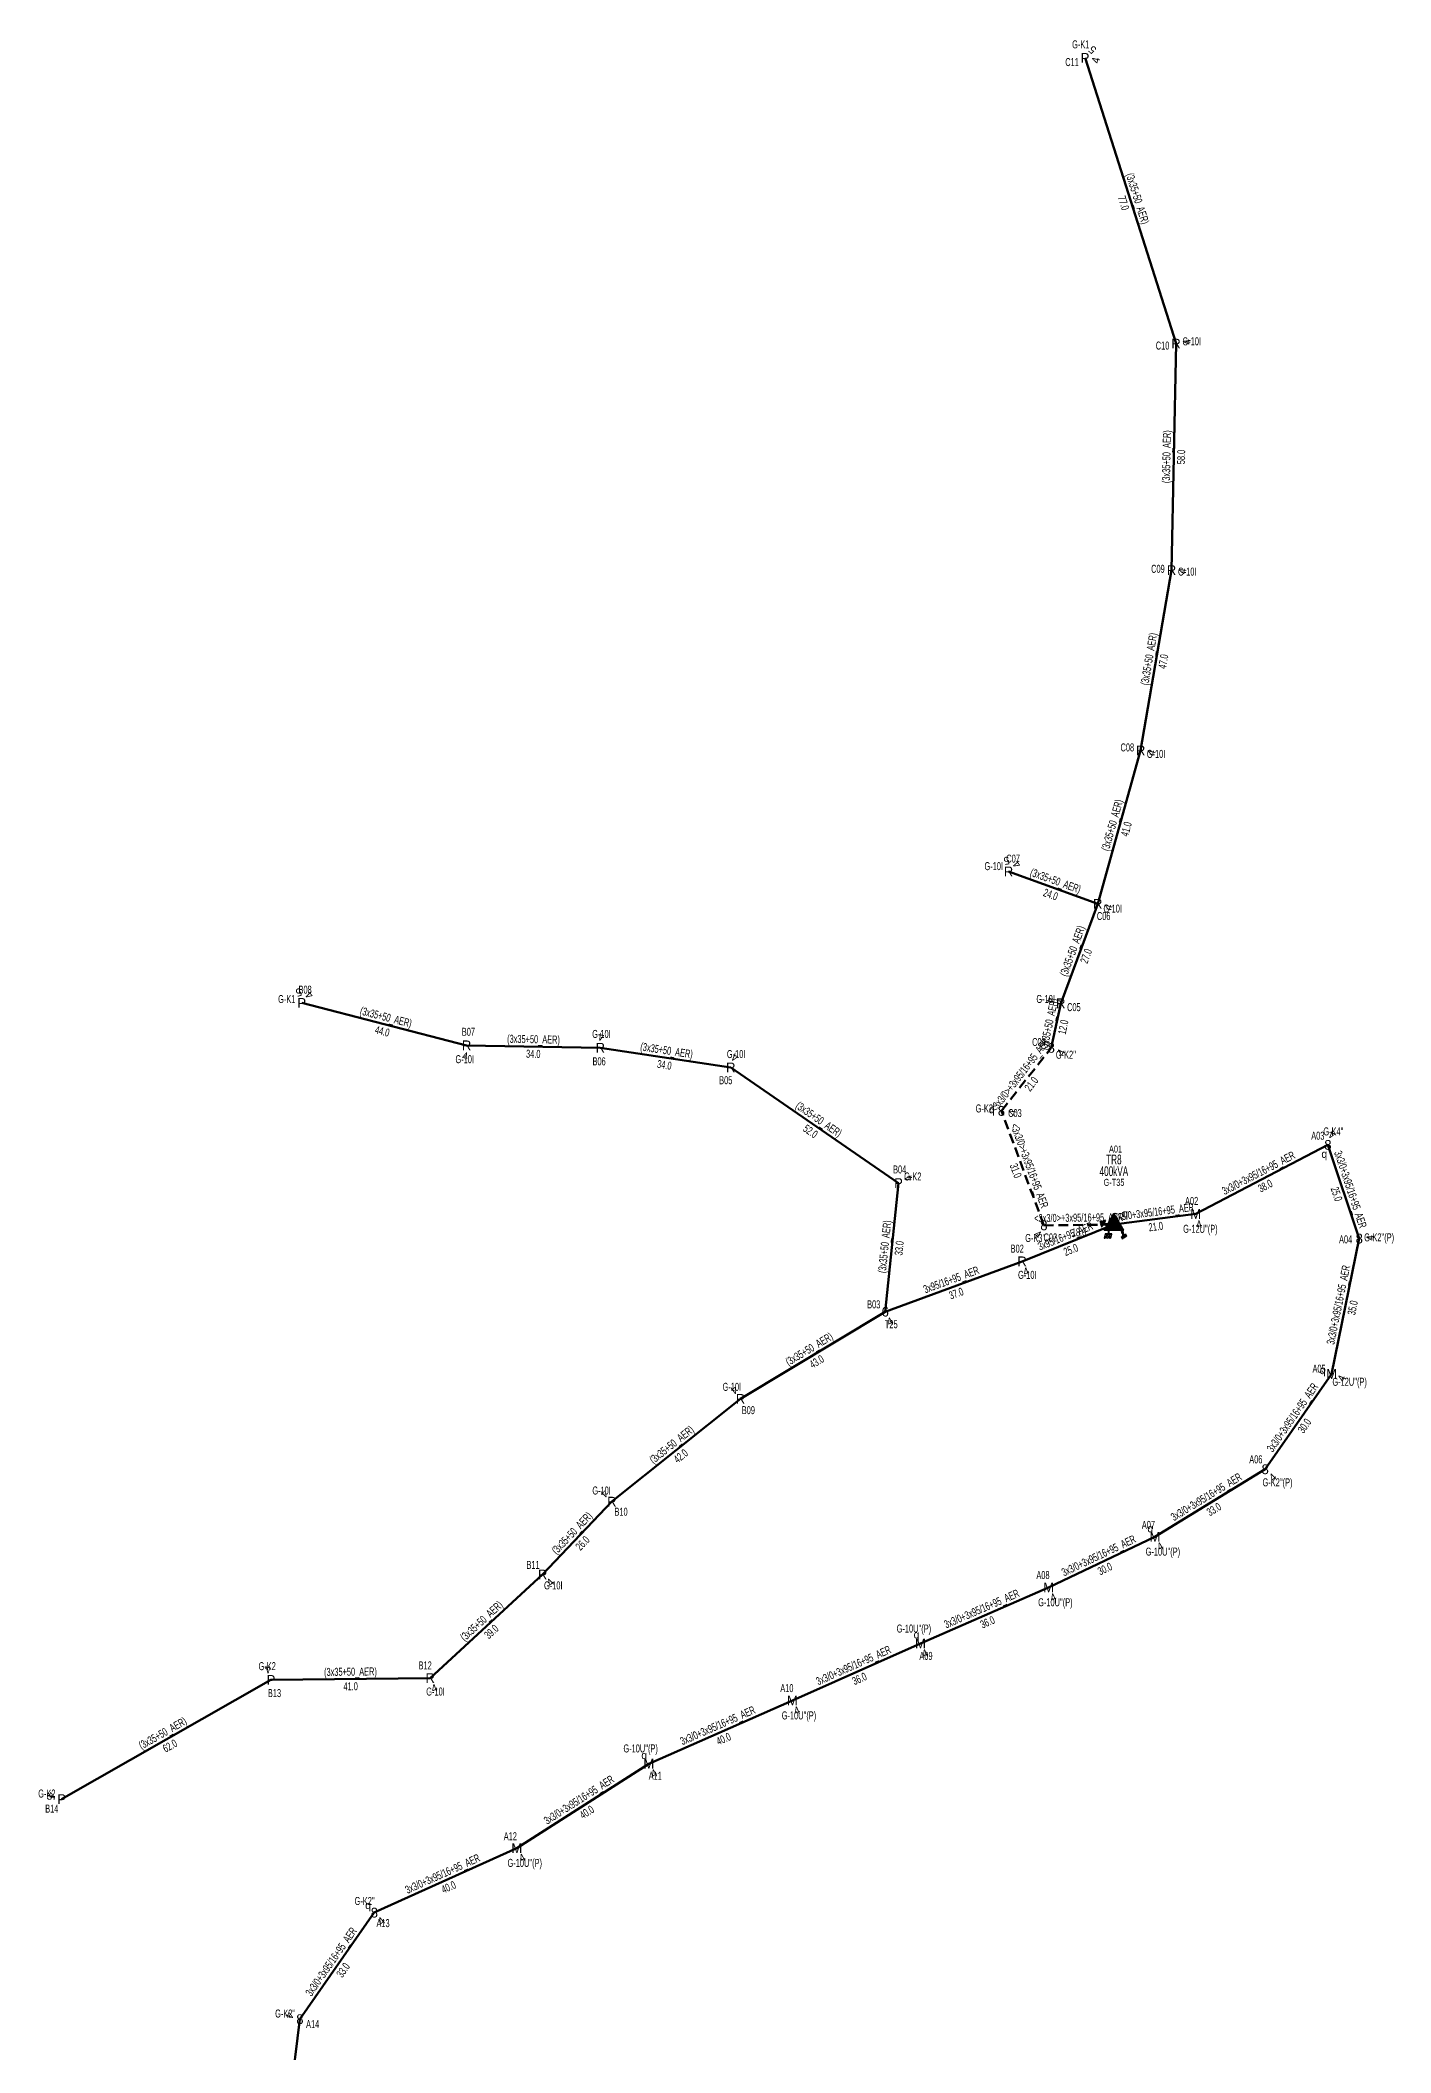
# Model space of a CAD drawing. Header units: millimetres. Extents: x 367507 to 373457, y 4068694 to 4074327.
# Drawn here: x 372090 to 372436, y 4073430 to 4073945 of the extents above; entities that cross this region are included whole.
import ezdxf
from ezdxf.enums import TextEntityAlignment as Align

# ---------------------------------------------------------------- set-up
doc = ezdxf.new("R2010")
doc.units = ezdxf.units.MM
doc.linetypes.add('DASHED', pattern=[3.75, 2.5, -1.25])
for name, color, linetype, lineweight in [('DIREK_AG_MEVCUT', 120, 'Continuous', 25), ('DIREK_OG_MEVCUT', 16, 'Continuous', 25), ('DIREK_OG_YENI', 10, 'Continuous', 25), ('HAT_AG_HAVAI_BYSK', 3, 'Continuous', 50), ('HAT_AG_HAVAI_MEVCUT', 126, 'Continuous', 50), ('HAT_AG_HAVAI_YENI', 3, 'Continuous', 50), ('HAT_OG_HAVAI_ILERDE', 1, 'DASHED', 70), ('HAT_OG_HAVAI_YENI', 1, 'Continuous', 70), ('TRAFO_TADILAT_BYSK', 5, 'Continuous', 30), ('TRAFO_YENI', 5, 'Continuous', 30)]:
    doc.layers.add(name, color=color, linetype=linetype, lineweight=lineweight)
doc.layers.add('NIA_AG', color=5, linetype='Continuous')
doc.styles.add('Direk', font='B_CAD')
doc.styles.get("Standard").update_dxf_attribs({"font": 'Arial'})

# ---------------------------------------------------------------- blocks, each defined once
blk = doc.blocks.new('YENI_DIREK')
h = blk.add_hatch(color=32)
h.paths.add_polyline_path([(-3.28, -0.5), (-3.07, -0.63), (-2.64, 0.1), (-1.87, -0.35), (-1.77, -0.17), (-2.54, 0.28), (-2.11, 1.01), (-2.33, 1.14)])
h.paths.add_polyline_path([(-3.42, -0.17), (-3.29, -0.25), (-2.57, 0.98), (-2.7, 1.06)])
h.paths.add_polyline_path([(-3.5, 0.29), (-3.37, 0.22), (-3.01, 0.82), (-3.14, 0.9)])
h.paths.add_polyline_path([(-3.41, 0.73), (-3.54, 0.81), (-3.62, 0.68), (-3.49, 0.61)])
h.paths.add_polyline_path([(-1.26, -1.44), (-1.46, -1.44), (-1.47, -2.34), (-2.22, -2.34), (-2.48, -3.47), (-2.38, -3.47), (-2.17, -2.54), (-1.87, -2.54), (-2.08, -3.47), (-1.98, -3.47), (-1.77, -2.54), (-1.47, -2.54), (-1.68, -3.48), (-1.58, -3.48), (-1.37, -2.54), (-1.07, -2.54), (-1.28, -3.48), (-1.18, -3.48), (-0.97, -2.54), (-0.67, -2.55), (-0.88, -3.48), (-0.78, -3.48), (-0.52, -2.35), (-1.27, -2.34)])
at = {"layer": 'TRAFO_YENI'}
for points in [[(2.31, -1.57), (2.08, -1.92), (2.04, -1.44), (1.9, -1.44), (1.98, -2.32), (2.21, -1.96), (2.27, -2.67), (2.06, -2.67), (2.36, -2.87), (2.36, -2.86), (2.6, -2.49), (2.41, -2.63)], [(2.31, -1.57), (2.08, -1.92), (2.04, -1.44), (1.9, -1.44), (1.98, -2.32), (2.21, -1.96), (2.27, -2.67), (2.06, -2.67), (2.36, -2.87), (1.94, -3.19), (2.16, -3.79), (2.22, -3.74), (2.04, -3.26), (2.22, -3.13), (2.4, -3.6), (2.46, -3.56), (2.28, -3.08), (2.46, -2.94), (2.64, -3.42), (2.69, -3.38), (2.51, -2.9), (2.69, -2.76), (2.87, -3.24), (2.93, -3.2), (2.75, -2.72), (2.93, -2.58), (3.11, -3.06), (3.17, -3.01), (2.95, -2.42), (2.36, -2.86), (2.6, -2.49), (2.41, -2.63)], [(2.93, -2.58), (3.11, -3.06), (3.17, -3.01), (2.95, -2.42), (2.36, -2.86), (2.6, -2.49), (2.41, -2.63), (2.31, -1.57), (2.08, -1.92), (2.04, -1.44), (1.9, -1.44), (1.98, -2.32), (2.21, -1.96), (2.27, -2.67), (2.06, -2.67), (2.36, -2.87), (1.94, -3.19), (2.16, -3.79), (2.22, -3.74), (2.04, -3.26), (2.22, -3.13), (2.4, -3.6), (2.46, -3.56), (2.28, -3.08), (2.46, -2.94), (2.64, -3.42), (2.69, -3.38), (2.51, -2.9), (2.69, -2.76), (2.87, -3.24), (2.93, -3.2), (2.75, -2.72)]]:
    blk.add_hatch(color=32, dxfattribs=at).paths.add_polyline_path(points)
at = {"layer": 'TRAFO_TADILAT_BYSK', "color": 32, "flags": 128}
for points in [[(-3.49, 0.61), (-3.41, 0.73), (-3.54, 0.81), (-3.62, 0.68), (-3.49, 0.61)], [(-3.37, 0.22), (-3.01, 0.82), (-3.14, 0.9), (-3.5, 0.29), (-3.37, 0.22)], [(-3.29, -0.25), (-2.57, 0.98), (-2.7, 1.06), (-3.42, -0.17), (-3.29, -0.25)], [(-1.77, -0.17), (-2.54, 0.28), (-2.11, 1.01), (-2.33, 1.14), (-3.28, -0.5), (-3.07, -0.63), (-2.64, 0.1), (-1.87, -0.35), (-1.77, -0.17)], [(-1.26, -1.44), (-1.46, -1.44), (-1.47, -2.34), (-2.22, -2.34), (-2.48, -3.47), (-2.38, -3.47), (-2.17, -2.54), (-1.87, -2.54), (-2.08, -3.47), (-1.98, -3.47), (-1.77, -2.54), (-1.47, -2.54), (-1.68, -3.48), (-1.58, -3.48), (-1.37, -2.54), (-1.07, -2.54), (-1.28, -3.48), (-1.18, -3.48), (-0.97, -2.54), (-0.67, -2.55), (-0.88, -3.48), (-0.78, -3.48), (-0.52, -2.35), (-1.27, -2.34), (-1.26, -1.44)]]:
    blk.add_lwpolyline(points, dxfattribs=at)
at = {"layer": 'TRAFO_YENI', "linetype": 'Continuous'}
for p, q in [((-2.5, -1.44), (0, 2.89)), ((2.5, -1.44), (0, 2.89)), ((-2.5, -1.44), (2.5, -1.44))]:
    blk.add_line(p, q, dxfattribs=at)
at = {"layer": 'TRAFO_YENI', "color": 32, "flags": 128}
blk.add_lwpolyline([(1.9, -1.44), (2.04, -1.44), (2.08, -1.92), (2.31, -1.57), (2.41, -2.63), (2.6, -2.49), (2.36, -2.86), (2.95, -2.42), (3.17, -3.01), (3.11, -3.06), (2.93, -2.58), (2.75, -2.72), (2.93, -3.2), (2.87, -3.24), (2.69, -2.76), (2.51, -2.9), (2.69, -3.38), (2.64, -3.42), (2.46, -2.94), (2.28, -3.08), (2.46, -3.56), (2.4, -3.6), (2.22, -3.13), (2.04, -3.26), (2.22, -3.74), (2.16, -3.79), (1.94, -3.19), (2.36, -2.87), (2.06, -2.67), (2.27, -2.67), (2.21, -1.96), (1.98, -2.32), (1.9, -1.44)], dxfattribs=at)
at = {"layer": 'TRAFO_YENI', "linetype": 'Continuous'}
for points in [[(-2.5, -1.44), (0, -1.44), (0, 2.89)], [(0, -1.44), (0, 2.89), (2.5, -1.44)]]:
    blk.add_solid(points, dxfattribs=at)

msp = doc.modelspace()

# ---------------------------------------------------------------- linework, layer by layer
at = {"layer": 'HAT_AG_HAVAI_BYSK'}
msp.add_line((372351.08, 4073698.77), (372348.642, 4073687.371), dxfattribs=at)
at = {"layer": 'HAT_AG_HAVAI_MEVCUT'}
for p, q in [((372380.63, 4073867.77), (372357.31, 4073940.95)), ((372379.46, 4073809.75), (372380.63, 4073867.77)), ((372379.46, 4073809.75), (372371.55, 4073763.56)), ((372360.55, 4073724.29), (372371.55, 4073763.56)), ((372360.55, 4073724.29), (372337.69, 4073732.55)), ((372351.08, 4073698.77), (372360.55, 4073724.29)), ((372156.58, 4073698.88), (372198.82, 4073688.01)), ((372198.82, 4073688.01), (372233.08, 4073687.4)), ((372266.53, 4073682.33), (372233.08, 4073687.4)), ((372266.53, 4073682.33), (372309.5, 4073652.73)), ((372309.5, 4073652.73), (372306.110259, 4073619.783908)), ((372269.03, 4073597.43), (372306.110259, 4073619.783908)), ((372269.03, 4073597.43), (372236.04, 4073571.12)), ((372236.04, 4073571.12), (372218.31, 4073552.44)), ((372189.5, 4073525.92), (372218.31, 4073552.44)), ((372189.5, 4073525.92), (372148.69, 4073525.46)), ((372148.69, 4073525.46), (372095.05, 4073494.92))]:
    msp.add_line(p, q, dxfattribs=at)
at = {"layer": 'HAT_AG_HAVAI_YENI'}
for q in [(372364.718, 4073642.108), (372306.110259, 4073619.783908)]:
    msp.add_line((372341.18, 4073632.67), q, dxfattribs=at)
at = {"layer": 'HAT_OG_HAVAI_ILERDE'}
for p, q in [((372335.878868, 4073671.215224), (372348.642, 4073687.371)), ((372346.757, 4073641.891), (372335.878868, 4073671.215224)), ((372346.757, 4073641.891), (372364.718, 4073642.108))]:
    msp.add_line(p, q, dxfattribs=at)
at = {"layer": 'HAT_OG_HAVAI_YENI'}
for p, q in [((372419.544321, 4073662.513653), (372385.666891, 4073644.813567)), ((372427.57, 4073638.514), (372419.544321, 4073662.513653)), ((372385.666891, 4073644.813567), (372364.718, 4073642.108)), ((372420.494, 4073603.809), (372427.57, 4073638.514)), ((372403.47, 4073579.418), (372420.494, 4073603.809)), ((372375.212, 4073562.09), (372403.47, 4073579.418)), ((372347.974, 4073549.135), (372375.212, 4073562.09)), ((372315.133, 4073534.804), (372347.974, 4073549.135)), ((372282.318, 4073520.157), (372315.133, 4073534.804)), ((372245.525, 4073503.991), (372282.318, 4073520.157)), ((372211.703, 4073482.337), (372245.525, 4073503.991)), ((372175.184, 4073465.848), (372211.703, 4073482.337)), ((372156.109, 4073438.541), (372175.184, 4073465.848)), ((372151.092, 4073398.581), (372156.109, 4073438.541))]:
    msp.add_line(p, q, dxfattribs=at)

# ---------------------------------------------------------------- block references
at = {"layer": 'TRAFO_YENI'}
msp.add_blockref('YENI_DIREK', (372364.718, 4073642.108), dxfattribs=at)

# ---------------------------------------------------------------- texts
at = {"layer": 'DIREK_AG_MEVCUT', "linetype": 'ByBlock', "width": 0.53}
for s, p in [('G-K1', (372356.202942, 4073944.424036)), ('C11', (372353.975227, 4073939.88732)), ('C10', (372377.166308, 4073867.267169)), ('G-10I', (372384.638159, 4073868.351873)), ('C09', (372375.975743, 4073810.081594)), ('G-10I', (372383.495209, 4073809.365973)), ('C08', (372368.1354, 4073764.328442)), ('G-10I', (372375.493743, 4073762.672476)), ('G-10I', (372333.906551, 4073733.917073)), ('C07', (372338.879393, 4073735.841709)), ('C06', (372362.074339, 4073721.139382)), ('G-10I', (372364.381464, 4073723.044817)), ('B08', (372157.452267, 4073702.269565)), ('G-K1', (372152.738938, 4073699.868455)), ('G-10I', (372347.206652, 4073699.896463)), ('C05', (372354.44076, 4073697.79261)), ('B07', (372199.290506, 4073691.478231)), ('G-10I', (372233.377976, 4073690.934168)), ('G-10I', (372267.893134, 4073685.774657)), ('G-10I', (372198.339447, 4073684.467712)), ('B06', (372232.785949, 4073683.912374)), ('B05', (372265.242137, 4073679.075555)), ('B04', (372309.798316, 4073656.217264)), ('G-K2', (372313.156402, 4073654.418122)), ('B02', (372339.925008, 4073635.937261)), ('G-10I', (372342.50647, 4073629.216651)), ('G-10I', (372266.799299, 4073600.536299)), ('B09', (372271.028917, 4073594.556965)), ('G-10I', (372233.419845, 4073573.976019)), ('B10', (372238.406085, 4073568.540922)), ('B11', (372215.854105, 4073554.933708)), ('G-10I', (372221.039619, 4073549.668354)), ('G-K2', (372147.73559, 4073528.984862)), ('B12', (372188.209412, 4073529.173365)), ('B13', (372149.60474, 4073522.08165)), ('G-10I', (372190.866179, 4073522.476083)), ('G-K2', (372091.268724, 4073496.35145)), ('B14', (372092.535295, 4073492.485609))]:
    msp.add_text(s, height=2.05, dxfattribs=at).set_placement(p, align=Align.MIDDLE_CENTER)
at = {"layer": 'DIREK_AG_MEVCUT', "color": 32, "style": 'Direk'}
for s, rotation, p in [('5', 497.675328, (372359.195327, 4073943.020155)), ('4', 437.675328, (372360.045471, 4073940.352337)), ('4', 98.260044, (372383.400953, 4073868.172265)), ('4', 444.563584, (372382.247405, 4073809.484725)), ('4', 437.317103, (372374.28168, 4073762.945246)), ('5', 550.1337, (372337.197352, 4073735.30632)), ('4', 490.1337, (372339.830719, 4073734.354806)), ('4', 431.996421, (372363.212904, 4073723.424586)), ('5', 555.568685, (372155.828499, 4073701.577266)), ('4', 495.568685, (372158.54015, 4073700.879452)), ('4', 253.784299, (372348.391392, 4073699.551912)), ('4', 175.180631, (372233.315241, 4073690.190101)), ('4', 352.27432, (372198.443595, 4073685.235415)), ('4', 158.410095, (372267.56029, 4073684.933556)), ('4', 114.782266, (372312.04214, 4073653.903679)), ('4', 381.012342, (372342.183993, 4073630.056191)), ('4', 215.682953, (372267.396761, 4073599.70432)), ('4', 222.533736, (372234.147132, 4073573.183262)), ('4', 404.5623, (372220.274716, 4073550.445034)), ('4', 195.150436, (372147.958208, 4073528.16268)), ('4', 381.637895, (372190.53247, 4073523.317308)), ('5', 261.862677, (372092.278191, 4073495.316329)), ('4', 249.265209, (372092.431358, 4073495.91132))]:
    msp.add_text(s, height=2, rotation=rotation, dxfattribs=at).set_placement(p, align=Align.MIDDLE_CENTER)
at = {"layer": 'DIREK_AG_MEVCUT', "linetype": 'ByBlock', "style": 'Direk'}
for s, p in [('P', (372357.31, 4073940.95)), ('R', (372380.63, 4073867.77)), ('R', (372379.46, 4073809.75)), ('R', (372371.55, 4073763.56)), ('R', (372337.69, 4073732.55)), ('R', (372360.55, 4073724.29)), ('P', (372156.58, 4073698.88)), ('R', (372351.08, 4073698.77)), ('R', (372198.82, 4073688.01)), ('R', (372233.08, 4073687.4)), ('R', (372266.53, 4073682.33)), ('P', (372309.5, 4073652.73)), ('R', (372341.18, 4073632.67)), ('R', (372269.03, 4073597.43)), ('R', (372236.04, 4073571.12)), ('R', (372218.31, 4073552.44)), ('P', (372148.69, 4073525.46)), ('R', (372189.5, 4073525.92)), ('P', (372095.05, 4073494.92))]:
    msp.add_text(s, height=2.5, dxfattribs=at).set_placement(p, align=Align.MIDDLE_CENTER)
at = {"layer": 'DIREK_OG_MEVCUT', "width": 0.53}
for s, p in [('B03', (372303.154957, 4073621.659059)), ('T25', (372307.650082, 4073616.574307))]:
    msp.add_text(s, height=2.05, dxfattribs=at).set_placement(p, align=Align.MIDDLE_CENTER)
at = {"layer": 'DIREK_OG_MEVCUT', "style": 'Direk'}
msp.add_text('6', height=2.5, dxfattribs=at).set_placement((372306.110259, 4073619.783908), align=Align.MIDDLE_CENTER)
at = {"layer": 'DIREK_OG_MEVCUT', "color": 32, "style": 'Direk'}
msp.add_text('4', height=2, rotation=385.629602, dxfattribs=at).set_placement((372307.321404, 4073617.259403), align=Align.MIDDLE_CENTER)
at = {"layer": 'DIREK_OG_YENI', "width": 0.53}
for s, p in [('C04', (372345.474863, 4073688.860711)), ("G-K2''", (372352.404981, 4073685.601024)), ("G-K2''", (372331.848885, 4073671.851925)), ('C03', (372339.335987, 4073670.66903)), ('A03', (372416.951012, 4073664.864131)), ("G-K4''", (372420.935409, 4073665.963326)), ('A02', (372384.616024, 4073648.152081)), ("G-K3''", (372344.542532, 4073638.666212)), ('C02', (372348.405939, 4073638.803768)), ("G-12U''(P)", (372386.862629, 4073641.014811)), ('A04', (372424.076465, 4073638.301358)), ("G-K2''(P)", (372432.664621, 4073638.824096)), ('A05', (372417.27748, 4073605.188854)), ("G-12U''(P)", (372425.105367, 4073601.830771)), ('A06', (372401.069562, 4073581.965135)), ("G-K2''(P)", (372406.626341, 4073576.068767)), ('A07', (372373.543187, 4073565.166534)), ("G-10U''(P)", (372377.256278, 4073558.321279)), ('A08', (372346.522238, 4073552.319712)), ("G-10U''(P)", (372349.702249, 4073545.343761)), ("G-10U''(P)", (372313.450525, 4073538.616079)), ('A09', (372316.546216, 4073531.601997)), ('A10', (372280.900752, 4073523.35722)), ("G-10U''(P)", (372283.998745, 4073516.361789)), ("G-10U''(P)", (372243.429112, 4073507.904048)), ('A11', (372247.177537, 4073500.905693)), ('A12', (372210.034856, 4073485.413897)), ("G-10U''(P)", (372213.736194, 4073478.586768)), ("G-K2''", (372172.709756, 4073468.830134)), ('A13', (372177.418847, 4073463.154404)), ("G-K2''", (372152.331035, 4073439.994701)), ('A14', (372159.375525, 4073437.284093))]:
    msp.add_text(s, height=2.05, dxfattribs=at).set_placement(p, align=Align.MIDDLE_CENTER)
at = {"layer": 'DIREK_OG_YENI', "style": 'Direk'}
for s, p in [('8', (372348.642, 4073687.371)), ('8', (372335.878868, 4073671.215224)), ('8', (372419.544321, 4073662.513653)), ('M', (372385.666891, 4073644.813567)), ('8', (372346.757, 4073641.891)), ('8', (372427.57, 4073638.514)), ('M', (372420.494, 4073603.809)), ('8', (372403.47, 4073579.418)), ('M', (372375.212, 4073562.09)), ('M', (372347.974, 4073549.135)), ('M', (372315.133, 4073534.804)), ('M', (372282.318, 4073520.157)), ('M', (372245.525, 4073503.991)), ('M', (372211.703, 4073482.337)), ('8', (372175.184, 4073465.848)), ('8', (372156.109, 4073438.541))]:
    msp.add_text(s, height=2.5, dxfattribs=at).set_placement(p, align=Align.MIDDLE_CENTER)
at = {"layer": 'DIREK_OG_YENI', "color": 32, "style": 'Direk'}
for rotation, p in [(424.809336, (372351.17571, 4073686.179231)), (441.021992, (372338.644564, 4073670.778269)), (158.038132, (372420.591491, 4073665.110465)), (325.522534, (372345.17197, 4073639.582823)), (377.472486, (372386.507585, 4073642.142755)), (93.483139, (372430.364828, 4073638.684113)), (426.781167, (372423.067216, 4073602.705117)), (403.301661, (372405.39035, 4073577.380292)), (388.476857, (372376.547051, 4073559.628773)), (384.506034, (372349.135409, 4073546.587231)), (383.814449, (372316.263573, 4073532.242398)), (383.886608, (372283.451798, 4073517.596824)), (388.174172, (372246.84703, 4073501.522754)), (388.464406, (372213.037516, 4073479.875483)), (399.682128, (372176.971878, 4073463.693123)), (248.954066, (372153.49578, 4073439.546526))]:
    msp.add_text('4', height=2, rotation=rotation, dxfattribs=at).set_placement(p, align=Align.MIDDLE_CENTER)
at = {"layer": 'DIREK_OG_YENI', "color": 4, "style": 'Direk'}
for p in [(372333.409497, 4073671.605362), (372418.609347, 4073660.195071), (372418.196485, 4073604.79461), (372374.019991, 4073564.287524), (372314.12356, 4073537.091145), (372244.344616, 4073506.194791), (372173.587681, 4073467.771997)]:
    msp.add_text('q', height=2, dxfattribs=at).set_placement(p, align=Align.MIDDLE_CENTER)
at = {"layer": 'HAT_AG_HAVAI_BYSK', "lineweight": 30, "width": 0.53}
msp.add_text('[3x35+50_AER]', height=2.05, rotation=437.927557, dxfattribs=at).set_placement((372349.029799, 4073693.248276, 186174.321), align=Align.CENTER)
msp.add_text('12.0', height=2.05, rotation=437.927557, dxfattribs=at).set_placement((372350.692201, 4073692.892724, 186174.321), align=Align.TOP_CENTER)
at = {"layer": 'HAT_AG_HAVAI_MEVCUT', "lineweight": 30, "width": 0.53}
for rotation, p in [(287.675328, (372369.779873, 4073904.618079, 186178.655)), (88.844761, (372379.195173, 4073838.777137, 186190.315)), (440.282406, (372374.667196, 4073786.798473, 186185.775)), (74.351801, (372365.231504, 4073744.15427, 186185.775)), (340.1337, (372349.408852, 4073729.219415, 186168.845)), (69.641041, (372355.018098, 4073711.825715, 186180.275)), (345.568685, (372177.911836, 4073694.26818, 186099.41)), (358.979955, (372215.965132, 4073688.554865, 186116.54)), (351.381307, (372249.932379, 4073685.705401, 186116.54)), (325.438882, (372288.497192, 4073668.229993, 186154.75)), (444.125651, (372306.959593, 4073636.343949, 186153.055129)), (31.083758, (372287.131283, 4073609.334906, 186153.055129)), (398.572865, (372252.005017, 4073584.939543, 186118.02)), (406.494607, (372226.558487, 4073562.365159, 186109.155)), (42.629993, (372203.329328, 4073539.805381, 186109.155)), (360.645796, (372169.08542, 4073526.539946, 186074.345)), (389.655076, (372121.449439, 4073510.928667, 186047.525))]:
    msp.add_text('(3x35+50_AER)', height=2.05, rotation=rotation, dxfattribs=at).set_placement(p, align=Align.CENTER)
for s, rotation, p in [('77.0', 287.675328, (372368.160127, 4073904.101921, 186178.655)), ('58.0', 88.844761, (372380.894827, 4073838.742863, 186190.315)), ('47.0', 440.282406, (372376.342804, 4073786.511527, 186185.775)), ('41.0', 74.351801, (372366.868496, 4073743.69573, 186185.775)), ('24.0', 340.1337, (372348.831148, 4073727.620585, 186168.845)), ('27.0', 69.641041, (372356.611902, 4073711.234285, 186180.275)), ('44.0', 345.568685, (372177.488164, 4073692.62182, 186099.41)), ('34.0', 358.979955, (372215.934868, 4073686.855135, 186116.54)), ('34.0', 351.381307, (372249.677621, 4073684.024599, 186116.54)), ('52.0', 325.438882, (372287.532808, 4073666.830007, 186154.75)), ('33.0', 444.125651, (372308.650666, 4073636.169959, 186153.055129)), ('43.0', 31.083758, (372288.008976, 4073607.879003, 186153.055129)), ('42.0', 398.572865, (372253.064983, 4073583.610457, 186118.02)), ('26.0', 406.494607, (372227.791513, 4073561.194841, 186109.155)), ('39.0', 42.629993, (372204.480672, 4073538.554619, 186109.155)), ('41.0', 360.645796, (372169.10458, 4073524.840054, 186074.345)), ('62.0', 389.655076, (372122.290561, 4073509.451333, 186047.525))]:
    msp.add_text(s, height=2.05, rotation=rotation, dxfattribs=at).set_placement(p, align=Align.TOP_CENTER)
at = {"layer": 'HAT_AG_HAVAI_YENI', "lineweight": 30, "width": 0.53}
for rotation, p in [(21.849238, (372352.632659, 4073638.177941, 186182.359)), (380.175447, (372323.351968, 4073627.024799, 186153.055129))]:
    msp.add_text('3x95/16+95_AER', height=2.05, rotation=rotation, dxfattribs=at).set_placement(p, align=Align.CENTER)
for s, rotation, p in [('25.0', 21.849238, (372353.265341, 4073636.600059, 186182.359)), ('37.0', 380.175447, (372323.938291, 4073625.429109, 186153.055129))]:
    msp.add_text(s, height=2.05, rotation=rotation, dxfattribs=at).set_placement(p, align=Align.TOP_CENTER)
at = {"layer": 'HAT_OG_HAVAI_ILERDE', "lineweight": 30, "width": 0.53}
for rotation, p in [(52.421691, (372341.385559, 4073679.765206)), (290.35287, (372342.114867, 4073656.848743, 186167.939434)), (0.692199, (372355.727231, 4073642.849438, 186182.359))]:
    msp.add_text('<3x3/0>+3x95/16+95_AER', height=2.05, rotation=rotation, dxfattribs=at).set_placement(p, align=Align.CENTER)
for s, rotation, p in [('21.0', 52.421691, (372342.732844, 4073678.72847)), ('31.0', 290.35287, (372340.521001, 4073656.257481, 186167.939434)), ('18.0', 0.692199, (372355.747769, 4073641.149562, 186182.359))]:
    msp.add_text(s, height=2.05, rotation=rotation, dxfattribs=at).set_placement(p, align=Align.TOP_CENTER)
at = {"layer": 'HAT_OG_HAVAI_YENI', "lineweight": 30, "width": 0.53}
for rotation, p in [(387.585911, (372402.211989, 4073654.41698, 186192.833445)), (288.490354, (372424.363281, 4073650.7834, 186209.77216)), (367.359062, (372375.083571, 4073644.303782, 186182.359)), (78.475924, (372423.199135, 4073621.331313, 186213.785)), (55.086409, (372411.284986, 4073592.099989, 186210.247)), (31.516912, (372388.896662, 4073571.478613, 186201.735)), (25.436802, (372361.227912, 4073556.380101, 186187.606)), (23.575266, (372331.21354, 4073542.748555, 186173.987)), (24.053632, (372298.379047, 4073528.25669, 186157.5665)), (23.719585, (372263.579578, 4073512.852196, 186141.159)), (32.62876, (372228.155685, 4073493.879855, 186122.7625)), (24.300051, (372193.093712, 4073474.867192, 186105.8515)), (55.064205, (372164.949675, 4073452.681259, 186087.592))]:
    msp.add_text('3x3/0+3x95/16+95_AER', height=2.05, rotation=rotation, dxfattribs=at).set_placement(p, align=Align.CENTER)
for s, rotation, p in [('38.0', 387.585911, (372402.999222, 4073652.91024, 186192.833445)), ('25.0', 288.490354, (372422.75104, 4073650.244253, 186209.77216)), ('21.0', 367.359062, (372375.301319, 4073642.617785, 186182.359)), ('35.0', 78.475924, (372424.864865, 4073620.991687, 186213.785)), ('30.0', 55.086409, (372412.679014, 4073591.127011, 186210.247)), ('33.0', 31.516912, (372389.785338, 4073570.029387, 186201.735)), ('30.0', 25.436802, (372361.958088, 4073554.844899, 186187.606)), ('36.0', 23.575266, (372331.89346, 4073541.190445, 186173.987)), ('36.0', 24.053632, (372299.071953, 4073526.70431, 186157.5665)), ('40.0', 23.719585, (372264.263422, 4073511.295804, 186141.159)), ('40.0', 32.62876, (372229.072315, 4073492.448145, 186122.7625)), ('40.0', 24.300051, (372193.793288, 4073473.317808, 186105.8515)), ('33.0', 55.064205, (372166.343325, 4073451.707741, 186087.592))]:
    msp.add_text(s, height=2.05, rotation=rotation, dxfattribs=at).set_placement(p, align=Align.TOP_CENTER)
at = {"layer": 'NIA_AG', "color": 4, "style": 'Direk'}
msp.add_text('q', height=2, dxfattribs=at).set_placement((372367.546427, 4073644.936427), align=Align.MIDDLE_CENTER)
at = {"layer": 'TRAFO_YENI', "width": 0.6}
for s, height, p in [('TR8', 2.5, (372364.6921, 4073657.523651)), ('A01', 1.8, (372365.112588, 4073660.542085)), ('400kVA', 2.5, (372364.6921, 4073654.523651))]:
    msp.add_text(s, height=height, dxfattribs=at).set_placement(p, align=Align.CENTER)
msp.add_text('G-T35', height=1.8, dxfattribs=at).set_placement((372364.735472, 4073653.81685), align=Align.TOP_CENTER)

doc.saveas('drawing.dxf')
